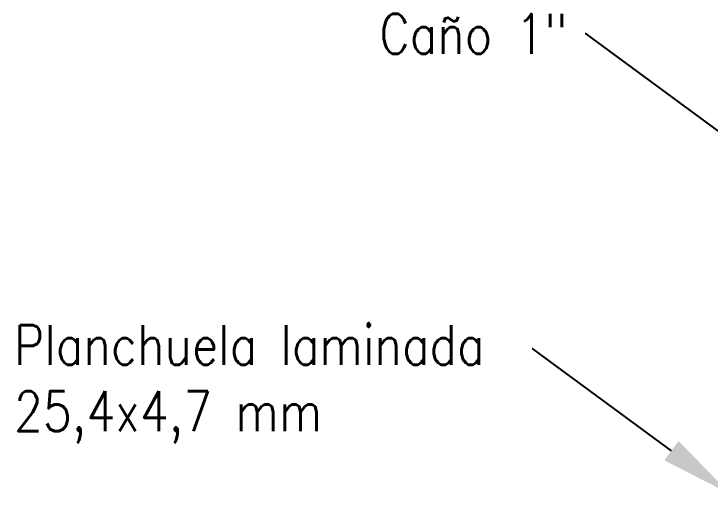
# Model space of a CAD drawing. Header units: millimetres. Extents: x -17263 to -7565, y 1486 to 4446.
# Drawn here: x -15078.1 to -14815.4, y 2386 to 2567.3 of the extents above; entities that cross this region are included whole.
import ezdxf
from ezdxf import colors
from ezdxf.entities.mleader import LeaderData, LeaderLine
from ezdxf.math import Vec2, Vec3

# ---------------------------------------------------------------- set-up
doc = ezdxf.new("R2010")
doc.units = ezdxf.units.MM
doc.layers.add('Canalización nueva', color=6, linetype='Continuous')
doc.styles.get("Standard").update_dxf_attribs({"font": 'arial.ttf'})

msp = doc.modelspace()

# ---------------------------------------------------------------- leaders
at = {"layer": 'Canalización nueva'}
ml = msp.add_multileader_mtext('Standard', dxfattribs=at)
ml.set_content('\\A1;{\\Fromans|c0;\\W0.85;Caño 1" }', color=256)
ml.set_leader_properties()
ml.build(insert=Vec2(0, 0))
ml.multileader.update_dxf_attribs({"dogleg_length": 0.36, "arrow_head_size": 27.61})
ctx = ml.context
ctx.base_point, ctx.char_height, ctx.arrow_head_size, ctx.landing_gap_size, ctx.plane_origin = Vec3(-14940.24, 2559.75), 15, 27.61, 0.00994, Vec3(-14750.92, 2543.57)
notes = []
notes.append((ctx, [(1, (1, 1, 0), (-14862.15, 2559.75), (-1, 0), 0.36, [(0, [(-14787.69, 2504.89)], 0, [])])]))
ctx.mtext.insert, ctx.mtext.width, ctx.mtext.flow_direction = Vec3(-14940.23, 2567.25), 587.0217, 5
ml = msp.add_multileader_mtext('Standard', dxfattribs=at)
ml.set_content('\\A1;{\\Fromans|c0;\\W0.85;Planchuela laminada\\P25,4x4,7 mm }', color=256)
ml.set_leader_properties()
ml.build(insert=Vec2(0, 0))
ml.multileader.update_dxf_attribs({"dogleg_length": 0.36, "arrow_head_size": 27.61})
ctx = ml.context
ctx.base_point, ctx.char_height, ctx.arrow_head_size, ctx.landing_gap_size, ctx.plane_origin = Vec3(-15078.13, 2440.9), 15, 27.61, 0.00994, Vec3(-14771.02, 2424.71)
notes.append((ctx, [(1, (1, 1, 0), (-14882.25, 2440.9), (-1, 0), 0.36, [(0, [(-14807.79, 2386.03)], 0, [])])]))
ctx.mtext.insert, ctx.mtext.width, ctx.mtext.flow_direction = Vec3(-15078.12, 2449.83), 587.0217, 5
for ctx, leaders in notes:
    for number, flags, end, landing, length, lines in leaders:
        leader = LeaderData()
        leader.index, (leader.has_last_leader_line, leader.has_dogleg_vector, leader.attachment_direction) = number, flags
        leader.last_leader_point, leader.dogleg_vector, leader.dogleg_length = Vec3(end), Vec3(landing), length
        for number, points, colour, breaks in lines:
            line = LeaderLine()
            line.index, line.vertices, line.color, line.breaks = number, Vec3.list(points), colors.encode_raw_color(colour), breaks
            leader.lines.append(line)
        ctx.leaders.append(leader)

doc.saveas('drawing.dxf')
